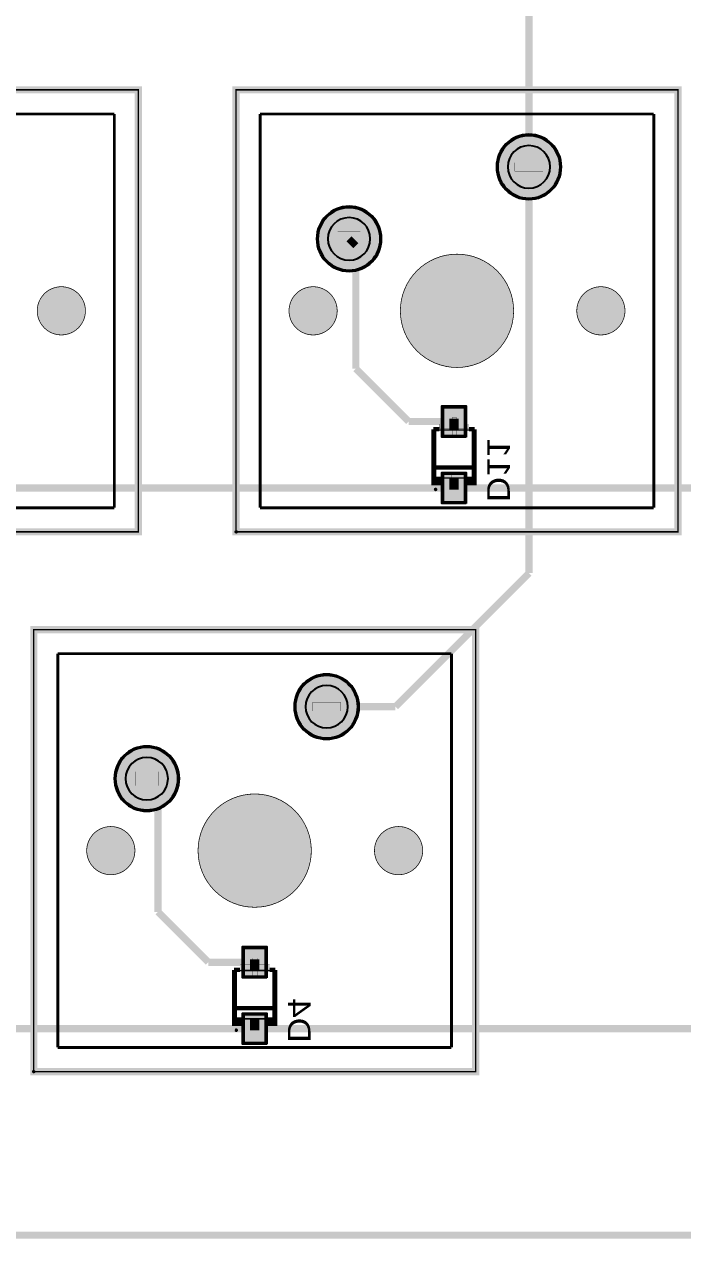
# Model space of a CAD drawing. Header units: millimetres. Extents: x 0 to 146, y -7 to 103.
# Drawn here: x 79.23 to 102.47, y -0.11 to 42.76 of the extents above; entities that cross this region are included whole.
import ezdxf
from ezdxf.enums import TextEntityAlignment as Align

# ---------------------------------------------------------------- set-up
doc = ezdxf.new("R2010")
doc.units = ezdxf.units.MM
doc.header["$MEASUREMENT"] = 0
for name, color, linetype, true_color in [('Board-Outline-Layer', 7, 'Continuous', 0xff00ff), ('Bottom-Layer', 7, 'Continuous', 0x0000ff), ('Bottom-Paste-Mask-Layer', 7, 'Continuous', 0x800000), ('Bottom-Silkscreen-Layer', 7, 'Continuous', 0x66cc33), ('Bottom-Solder-Mask-Layer', 7, 'Continuous', 0xaa00ff), ('Component-Marking-Layer', 7, 'Continuous', 0x66ffcc), ('Component-Shape-Layer', 7, 'Continuous', 0x00cccc), ('Document-Layer', 7, 'Continuous', 0xffffff), ('Hole-Layer', 7, 'Continuous', 0x222222), ('Multi-Layer', 7, 'Continuous', 0xc0c0c0), ('Pin-Floating-Layer', 7, 'Continuous', 0xff99ff), ('Pin-Soldering-Layer', 7, 'Continuous', 0xcc9999), ('Top-Layer', 7, 'Continuous', 0xff0000), ('Top-Paste-Mask-Layer', 7, 'Continuous', 0x808080), ('Top-Silkscreen-Layer', 7, 'Continuous', 0xffcc00), ('Top-Solder-Mask-Layer', 7, 'Continuous', 0x800080)]:
    doc.layers.add(name, color=color, linetype=linetype, true_color=true_color)
doc.styles.get("Standard").update_dxf_attribs({"font": 'arial.ttf'})

msp = doc.modelspace()

# ---------------------------------------------------------------- hatches: boundary and pattern name
at = {"layer": 'Bottom-Layer'}
for points in [[(95.945, 37.725, 1), (98.145, 37.725, 1)], [(89.595, 35.185, 1), (91.795, 35.185, 1)], [(94.774, 28.237), (94.024, 28.237), (94.024, 29.237), (94.774, 29.237)], [(94.774, 25.892), (94.024, 25.892), (94.024, 26.892), (94.774, 26.892)], [(88.802, 18.671, 1), (91.002, 18.671, 1)], [(82.452, 16.131, 1), (84.652, 16.131, 1)], [(87.737, 9.15), (86.987, 9.15), (86.987, 10.15), (87.737, 10.15)], [(87.737, 6.805), (86.987, 6.805), (86.987, 7.805), (87.737, 7.805)]]:
    msp.add_hatch(color=256, dxfattribs=at).paths.add_polyline_path(points)
at = {"layer": 'Bottom-Paste-Mask-Layer'}
for points in [[(95.945, 37.725, 1), (98.145, 37.725, 1)], [(89.595, 35.185, 1), (91.795, 35.185, 1)], [(94.774, 28.237), (94.024, 28.237), (94.024, 29.237), (94.774, 29.237)], [(94.774, 25.892), (94.024, 25.892), (94.024, 26.892), (94.774, 26.892)], [(88.802, 18.671, 1), (91.002, 18.671, 1)], [(82.452, 16.131, 1), (84.652, 16.131, 1)], [(87.737, 9.15), (86.987, 9.15), (86.987, 10.15), (87.737, 10.15)], [(87.737, 6.805), (86.987, 6.805), (86.987, 7.805), (87.737, 7.805)]]:
    msp.add_hatch(color=256, dxfattribs=at).paths.add_polyline_path(points)
at = {"layer": 'Bottom-Silkscreen-Layer'}
for points in [[(93.596, 26.79), (93.949, 26.79), (93.949, 26.485), (93.596, 26.485)], [(93.596, 26.79), (93.949, 26.79), (93.949, 26.485), (93.596, 26.485)], [(95.201, 26.79), (95.201, 26.485), (94.849, 26.485), (94.849, 26.79)], [(95.201, 26.79), (95.201, 26.485), (94.849, 26.485), (94.849, 26.79)], [(86.56, 7.702), (86.912, 7.702), (86.912, 7.398), (86.56, 7.398)], [(86.56, 7.702), (86.912, 7.702), (86.912, 7.398), (86.56, 7.398)], [(88.164, 7.702), (88.164, 7.398), (87.812, 7.398), (87.812, 7.702)], [(88.164, 7.702), (88.164, 7.398), (87.812, 7.398), (87.812, 7.702)]]:
    msp.add_hatch(color=256, dxfattribs=at).paths.add_polyline_path(points)
at = {"layer": 'Bottom-Solder-Mask-Layer'}
for points in [[(95.895, 37.725, 1), (98.195, 37.725, 1)], [(89.545, 35.185, 1), (91.845, 35.185, 1)], [(94.824, 28.187), (93.973, 28.187), (93.973, 29.288), (94.824, 29.288)], [(94.824, 25.841), (93.973, 25.841), (93.973, 26.943), (94.824, 26.943)], [(88.752, 18.671, 1), (91.052, 18.671, 1)], [(82.402, 16.131, 1), (84.702, 16.131, 1)], [(87.788, 9.099), (86.936, 9.099), (86.936, 10.201), (87.788, 10.201)], [(87.788, 6.754), (86.936, 6.754), (86.936, 7.856), (87.788, 7.856)]]:
    msp.add_hatch(color=256, dxfattribs=at).paths.add_polyline_path(points)
at = {"layer": 'Component-Marking-Layer'}
for points in [[(93.689, 26.34, 1), (93.809, 26.34, 1)], [(93.689, 26.34, 1), (93.809, 26.34, 1)], [(86.645, 24.844, 1), (86.765, 24.844, 1)], [(86.645, 24.844, 1), (86.765, 24.844, 1)], [(86.652, 7.252, 1), (86.772, 7.252, 1)], [(86.652, 7.252, 1), (86.772, 7.252, 1)], [(79.502, 5.791, 1), (79.622, 5.791, 1)], [(79.502, 5.791, 1), (79.622, 5.791, 1)]]:
    msp.add_hatch(color=256, dxfattribs=at).paths.add_polyline_path(points)
at = {"layer": 'Document-Layer'}
for points in [[(94.489, 28.88), (94.489, 28.256), (94.333, 28.256), (94.333, 28.88)], [(94.489, 28.88), (94.489, 28.256), (94.333, 28.256), (94.333, 28.88)], [(94.929, 28.648), (94.929, 28.492), (93.889, 28.492), (93.889, 28.648)], [(94.929, 28.648), (94.929, 28.492), (93.889, 28.492), (93.889, 28.648)], [(94.469, 26.34), (94.313, 26.34), (94.313, 26.964), (94.469, 26.964)], [(94.469, 26.34), (94.313, 26.34), (94.313, 26.964), (94.469, 26.964)], [(87.892, 9.56), (87.892, 9.404), (86.852, 9.404), (86.852, 9.56)], [(87.892, 9.56), (87.892, 9.404), (86.852, 9.404), (86.852, 9.56)], [(87.452, 9.792), (87.452, 9.168), (87.296, 9.168), (87.296, 9.792)], [(87.452, 9.792), (87.452, 9.168), (87.296, 9.168), (87.296, 9.792)], [(87.432, 7.252), (87.276, 7.252), (87.276, 7.876), (87.432, 7.876)], [(87.432, 7.252), (87.276, 7.252), (87.276, 7.876), (87.432, 7.876)]]:
    msp.add_hatch(color=256, dxfattribs=at).paths.add_polyline_path(points)
at = {"layer": 'Hole-Layer'}
for points in [[(96.295, 37.725, 1), (97.795, 37.725, 1)], [(89.945, 35.185, 1), (91.445, 35.185, 1)], [(89.152, 18.671, 1), (90.652, 18.671, 1)], [(82.802, 16.131, 1), (84.302, 16.131, 1)]]:
    msp.add_hatch(color=256, dxfattribs=at).paths.add_polyline_path(points)
at = {"layer": 'Multi-Layer'}
for points in [[(95.945, 37.725, 1), (98.145, 37.725, 1)], [(95.945, 37.725, 1), (98.145, 37.725, 1)], [(95.945, 37.725, 1), (98.145, 37.725, 1)], [(89.595, 35.185, 1), (91.795, 35.185, 1)], [(89.595, 35.185, 1), (91.795, 35.185, 1)], [(89.595, 35.185, 1), (91.795, 35.185, 1)], [(92.505, 32.645, 1), (96.505, 32.645, 1)], [(92.505, 32.645, 1), (96.505, 32.645, 1)], [(79.684, 32.645, 1), (81.386, 32.645, 1)], [(79.684, 32.645, 1), (81.386, 32.645, 1)], [(88.574, 32.645, 1), (90.276, 32.645, 1)], [(88.574, 32.645, 1), (90.276, 32.645, 1)], [(98.734, 32.645, 1), (100.436, 32.645, 1)], [(98.734, 32.645, 1), (100.436, 32.645, 1)], [(88.802, 18.671, 1), (91.002, 18.671, 1)], [(88.802, 18.671, 1), (91.002, 18.671, 1)], [(88.802, 18.671, 1), (91.002, 18.671, 1)], [(82.452, 16.131, 1), (84.652, 16.131, 1)], [(82.452, 16.131, 1), (84.652, 16.131, 1)], [(82.452, 16.131, 1), (84.652, 16.131, 1)], [(85.362, 13.591, 1), (89.362, 13.591, 1)], [(85.362, 13.591, 1), (89.362, 13.591, 1)], [(81.431, 13.591, 1), (83.133, 13.591, 1)], [(81.431, 13.591, 1), (83.133, 13.591, 1)], [(91.591, 13.591, 1), (93.293, 13.591, 1)], [(91.591, 13.591, 1), (93.293, 13.591, 1)]]:
    msp.add_hatch(color=256, dxfattribs=at).paths.add_polyline_path(points)
at = {"layer": 'Pin-Floating-Layer'}
for points in [[(94.559, 28.55), (94.559, 28.43), (94.239, 28.43), (94.239, 28.55)], [(94.559, 28.55), (94.559, 28.43), (94.239, 28.43), (94.239, 28.55)], [(94.559, 26.75), (94.559, 26.63), (94.239, 26.63), (94.239, 26.75)], [(94.559, 26.75), (94.559, 26.63), (94.239, 26.63), (94.239, 26.75)], [(87.522, 9.462), (87.522, 9.342), (87.202, 9.342), (87.202, 9.462)], [(87.522, 9.462), (87.522, 9.342), (87.202, 9.342), (87.202, 9.462)], [(87.522, 7.662), (87.522, 7.542), (87.202, 7.542), (87.202, 7.662)], [(87.522, 7.662), (87.522, 7.542), (87.202, 7.542), (87.202, 7.662)]]:
    msp.add_hatch(color=256, dxfattribs=at).paths.add_polyline_path(points)
at = {"layer": 'Pin-Soldering-Layer'}
for points in [[(96.545, 37.875), (97.545, 37.875), (97.545, 37.575), (96.545, 37.575)], [(96.545, 37.875), (97.545, 37.875), (97.545, 37.575), (96.545, 37.575)], [(90.295, 35.435), (91.095, 35.435), (91.095, 34.935), (90.295, 34.935)], [(90.295, 35.435), (91.095, 35.435), (91.095, 34.935), (90.295, 34.935)], [(94.559, 28.84), (94.559, 28.54), (94.239, 28.54), (94.239, 28.84)], [(94.559, 28.84), (94.559, 28.54), (94.239, 28.54), (94.239, 28.84)], [(94.559, 26.64), (94.559, 26.34), (94.239, 26.34), (94.239, 26.64)], [(94.559, 26.64), (94.559, 26.34), (94.239, 26.34), (94.239, 26.64)], [(89.402, 18.821), (90.402, 18.821), (90.402, 18.521), (89.402, 18.521)], [(89.402, 18.821), (90.402, 18.821), (90.402, 18.521), (89.402, 18.521)], [(83.152, 16.381), (83.952, 16.381), (83.952, 15.881), (83.152, 15.881)], [(83.152, 16.381), (83.952, 16.381), (83.952, 15.881), (83.152, 15.881)], [(87.522, 9.752), (87.522, 9.452), (87.202, 9.452), (87.202, 9.752)], [(87.522, 9.752), (87.522, 9.452), (87.202, 9.452), (87.202, 9.752)], [(87.522, 7.552), (87.522, 7.252), (87.202, 7.252), (87.202, 7.552)], [(87.522, 7.552), (87.522, 7.252), (87.202, 7.252), (87.202, 7.552)]]:
    msp.add_hatch(color=256, dxfattribs=at).paths.add_polyline_path(points)
at = {"layer": 'Top-Layer'}
for points in [[(95.945, 37.725, 1), (98.145, 37.725, 1)], [(89.595, 35.185, 1), (91.795, 35.185, 1)], [(88.802, 18.671, 1), (91.002, 18.671, 1)], [(82.452, 16.131, 1), (84.652, 16.131, 1)]]:
    msp.add_hatch(color=256, dxfattribs=at).paths.add_polyline_path(points)
at = {"layer": 'Top-Paste-Mask-Layer'}
for points in [[(95.945, 37.725, 1), (98.145, 37.725, 1)], [(89.595, 35.185, 1), (91.795, 35.185, 1)], [(88.802, 18.671, 1), (91.002, 18.671, 1)], [(82.452, 16.131, 1), (84.652, 16.131, 1)]]:
    msp.add_hatch(color=256, dxfattribs=at).paths.add_polyline_path(points)
at = {"layer": 'Top-Solder-Mask-Layer'}
for points in [[(95.895, 37.725, 1), (98.195, 37.725, 1)], [(89.545, 35.185, 1), (91.845, 35.185, 1)], [(88.752, 18.671, 1), (91.052, 18.671, 1)], [(82.402, 16.131, 1), (84.702, 16.131, 1)]]:
    msp.add_hatch(color=256, dxfattribs=at).paths.add_polyline_path(points)

# ---------------------------------------------------------------- linework, layer by layer
at = {"layer": 'Board-Outline-Layer', "const_width": 0.254}
msp.add_lwpolyline([(-0.032, 3.019), (-0.032, 100.367, -0.414), (2.968, 103.367), (143.181, 103.367), (143.181, 103.367, -0.414), (146.181, 100.367), (146.181, 100.367), (146.181, 3.019), (146.181, 3.019, -0.414), (143.181, 0.019), (143.181, 0.019), (2.968, 0.019, -0.414)], format="xyb", close=True, dxfattribs=at)
at = {"layer": 'Bottom-Layer'}
for points in [[(95.945, 37.725, 1), (98.145, 37.725), (98.145, 37.725, 1), (95.945, 37.725)], [(89.595, 35.185, 1), (91.795, 35.185), (91.795, 35.185, 1), (89.595, 35.185)], [(88.802, 18.671, 1), (91.002, 18.671), (91.002, 18.671, 1), (88.802, 18.671)], [(82.452, 16.131, 1), (84.652, 16.131), (84.652, 16.131, 1), (82.452, 16.131)]]:
    msp.add_lwpolyline(points, format="xyb", dxfattribs=at)
at = {"layer": 'Bottom-Layer', "const_width": 0.254}
for points in [[(90.695, 35.185), (90.932, 34.948)], [(90.932, 34.948), (90.932, 30.607)], [(90.932, 30.607), (92.802, 28.737)], [(92.802, 28.737), (94.399, 28.737)], [(75.304, 26.392), (94.399, 26.392)], [(94.399, 26.392), (113.493, 26.392)], [(83.552, 16.131), (83.947, 15.736)], [(83.947, 15.736), (83.947, 11.43)], [(83.947, 11.43), (85.727, 9.65)], [(85.727, 9.65), (87.362, 9.65)], [(63.549, 7.305), (87.362, 7.305)], [(87.362, 7.305), (107.712, 7.305)]]:
    msp.add_lwpolyline(points, dxfattribs=at)
at = {"layer": 'Bottom-Layer'}
for points in [[(94.774, 28.237), (94.024, 28.237), (94.024, 29.237), (94.774, 29.237)], [(94.774, 25.892), (94.024, 25.892), (94.024, 26.892), (94.774, 26.892)], [(87.737, 9.15), (86.987, 9.15), (86.987, 10.15), (87.737, 10.15)], [(87.737, 6.805), (86.987, 6.805), (86.987, 7.805), (87.737, 7.805)]]:
    msp.add_lwpolyline(points, close=True, dxfattribs=at)
at = {"layer": 'Bottom-Paste-Mask-Layer'}
for points in [[(95.945, 37.725, 1), (98.145, 37.725), (98.145, 37.725, 1), (95.945, 37.725)], [(89.595, 35.185, 1), (91.795, 35.185), (91.795, 35.185, 1), (89.595, 35.185)], [(88.802, 18.671, 1), (91.002, 18.671), (91.002, 18.671, 1), (88.802, 18.671)], [(82.452, 16.131, 1), (84.652, 16.131), (84.652, 16.131, 1), (82.452, 16.131)]]:
    msp.add_lwpolyline(points, format="xyb", dxfattribs=at)
for points in [[(94.774, 28.237), (94.024, 28.237), (94.024, 29.237), (94.774, 29.237)], [(94.774, 25.892), (94.024, 25.892), (94.024, 26.892), (94.774, 26.892)], [(87.737, 9.15), (86.987, 9.15), (86.987, 10.15), (87.737, 10.15)], [(87.737, 6.805), (86.987, 6.805), (86.987, 7.805), (87.737, 7.805)]]:
    msp.add_lwpolyline(points, close=True, dxfattribs=at)
at = {"layer": 'Bottom-Silkscreen-Layer', "const_width": 0.152}
for points in [[(93.672, 28.466), (93.879, 28.466)], [(93.672, 26.714), (93.672, 28.466)], [(93.672, 28.466), (93.879, 28.466)], [(93.672, 26.714), (93.672, 28.466)], [(95.125, 28.466), (94.929, 28.466)], [(95.125, 28.466), (94.929, 28.466)], [(95.125, 26.714), (95.125, 28.466)], [(95.125, 26.714), (95.125, 28.466)], [(95.125, 27.118), (93.672, 27.118)], [(95.125, 27.118), (93.672, 27.118)], [(86.636, 9.379), (86.842, 9.379)], [(86.636, 7.626), (86.636, 9.379)], [(86.636, 9.379), (86.842, 9.379)], [(86.636, 7.626), (86.636, 9.379)], [(88.088, 9.379), (87.892, 9.379)], [(88.088, 9.379), (87.892, 9.379)], [(88.088, 7.626), (88.088, 9.379)], [(88.088, 7.626), (88.088, 9.379)], [(88.088, 8.031), (86.636, 8.031)], [(88.088, 8.031), (86.636, 8.031)]]:
    msp.add_lwpolyline(points, dxfattribs=at)
at = {"layer": 'Bottom-Silkscreen-Layer', "const_width": 0.00508}
for points in [[(93.596, 26.79), (93.949, 26.79), (93.949, 26.485), (93.596, 26.485)], [(93.596, 26.79), (93.949, 26.79), (93.949, 26.485), (93.596, 26.485)], [(95.201, 26.79), (95.201, 26.485), (94.849, 26.485), (94.849, 26.79)], [(95.201, 26.79), (95.201, 26.485), (94.849, 26.485), (94.849, 26.79)], [(86.56, 7.702), (86.912, 7.702), (86.912, 7.398), (86.56, 7.398)], [(86.56, 7.702), (86.912, 7.702), (86.912, 7.398), (86.56, 7.398)], [(88.164, 7.702), (88.164, 7.398), (87.812, 7.398), (87.812, 7.702)], [(88.164, 7.702), (88.164, 7.398), (87.812, 7.398), (87.812, 7.702)]]:
    msp.add_lwpolyline(points, close=True, dxfattribs=at)
at = {"layer": 'Bottom-Solder-Mask-Layer'}
for points in [[(95.895, 37.725, 1), (98.195, 37.725, 1)], [(89.545, 35.185, 1), (91.845, 35.185, 1)], [(88.752, 18.671, 1), (91.052, 18.671, 1)], [(82.402, 16.131, 1), (84.702, 16.131, 1)]]:
    msp.add_lwpolyline(points, format="xyb", close=True, dxfattribs=at)
for points in [[(94.824, 28.187), (93.973, 28.187), (93.973, 29.288), (94.824, 29.288)], [(94.824, 25.841), (93.973, 25.841), (93.973, 26.943), (94.824, 26.943)], [(87.788, 9.099), (86.936, 9.099), (86.936, 10.201), (87.788, 10.201)], [(87.788, 6.754), (86.936, 6.754), (86.936, 7.856), (87.788, 7.856)]]:
    msp.add_lwpolyline(points, close=True, dxfattribs=at)
at = {"layer": 'Component-Marking-Layer', "const_width": 0.00508}
for points in [[(93.689, 26.34, 1), (93.809, 26.34, 1)], [(93.689, 26.34, 1), (93.809, 26.34, 1)], [(86.645, 24.844, 1), (86.765, 24.844, 1)], [(86.645, 24.844, 1), (86.765, 24.844, 1)], [(86.652, 7.252, 1), (86.772, 7.252, 1)], [(86.652, 7.252, 1), (86.772, 7.252, 1)], [(79.502, 5.791, 1), (79.622, 5.791, 1)], [(79.502, 5.791, 1), (79.622, 5.791, 1)]]:
    msp.add_lwpolyline(points, format="xyb", close=True, dxfattribs=at)
at = {"layer": 'Component-Shape-Layer', "const_width": 0.0508}
for points in [[(67.655, 24.845), (67.655, 40.445), (83.255, 40.445), (83.255, 24.845)], [(67.655, 24.845), (67.655, 40.445), (83.255, 40.445), (83.255, 24.845)], [(86.705, 24.845), (86.705, 40.445), (102.305, 40.445), (102.305, 24.845)], [(86.705, 24.845), (86.705, 40.445), (102.305, 40.445), (102.305, 24.845)], [(95.049, 28.44), (95.049, 26.74), (93.749, 26.74), (93.749, 28.44)], [(95.049, 28.44), (95.049, 26.74), (93.749, 26.74), (93.749, 28.44)], [(79.562, 5.791), (79.562, 21.391), (95.162, 21.391), (95.162, 5.791)], [(79.562, 5.791), (79.562, 21.391), (95.162, 21.391), (95.162, 5.791)], [(88.012, 9.352), (88.012, 7.652), (86.712, 7.652), (86.712, 9.352)], [(88.012, 9.352), (88.012, 7.652), (86.712, 7.652), (86.712, 9.352)]]:
    msp.add_lwpolyline(points, close=True, dxfattribs=at)
at = {"layer": 'Document-Layer', "const_width": 0.1}
for points in [[(68.505, 39.595), (82.405, 39.595)], [(82.405, 39.595), (82.405, 25.693)], [(87.555, 39.595), (101.455, 39.595)], [(87.555, 25.693), (87.555, 39.595)], [(101.455, 39.595), (101.455, 25.693)], [(82.405, 25.693), (68.505, 25.693)], [(101.455, 25.693), (87.555, 25.693)], [(80.411, 20.545), (94.31, 20.545)], [(80.411, 6.643), (80.411, 20.545)], [(94.31, 20.545), (94.31, 6.643)], [(94.31, 6.643), (80.411, 6.643)]]:
    msp.add_lwpolyline(points, dxfattribs=at)
at = {"layer": 'Document-Layer', "const_width": 1.9}
for points in [[(93.555, 32.645, 1), (95.455, 32.645, 1)], [(93.555, 32.645, 1), (95.455, 32.645, 1)], [(86.412, 13.591, 1), (88.312, 13.591, 1)], [(86.412, 13.591, 1), (88.312, 13.591, 1)]]:
    msp.add_lwpolyline(points, format="xyb", close=True, dxfattribs=at)
at = {"layer": 'Document-Layer', "const_width": 0.8}
for points in [[(80.135, 32.645, 1), (80.935, 32.645), (80.935, 32.645, 1), (80.135, 32.645)], [(80.135, 32.645, 1), (80.935, 32.645), (80.935, 32.645, 1), (80.135, 32.645)], [(89.025, 32.645, 1), (89.825, 32.645), (89.825, 32.645, 1), (89.025, 32.645)], [(89.025, 32.645, 1), (89.825, 32.645), (89.825, 32.645, 1), (89.025, 32.645)], [(99.185, 32.645, 1), (99.985, 32.645), (99.985, 32.645, 1), (99.185, 32.645)], [(99.185, 32.645, 1), (99.985, 32.645), (99.985, 32.645, 1), (99.185, 32.645)], [(81.882, 13.591, 1), (82.682, 13.591), (82.682, 13.591, 1), (81.882, 13.591)], [(81.882, 13.591, 1), (82.682, 13.591), (82.682, 13.591, 1), (81.882, 13.591)], [(92.042, 13.591, 1), (92.842, 13.591), (92.842, 13.591, 1), (92.042, 13.591)], [(92.042, 13.591, 1), (92.842, 13.591), (92.842, 13.591, 1), (92.042, 13.591)]]:
    msp.add_lwpolyline(points, format="xyb", dxfattribs=at)
at = {"layer": 'Document-Layer', "const_width": 0.00508}
for points in [[(94.489, 28.88), (94.489, 28.256), (94.333, 28.256), (94.333, 28.88)], [(94.489, 28.88), (94.489, 28.256), (94.333, 28.256), (94.333, 28.88)], [(94.929, 28.648), (94.929, 28.492), (93.889, 28.492), (93.889, 28.648)], [(94.929, 28.648), (94.929, 28.492), (93.889, 28.492), (93.889, 28.648)], [(94.469, 26.34), (94.313, 26.34), (94.313, 26.964), (94.469, 26.964)], [(94.469, 26.34), (94.313, 26.34), (94.313, 26.964), (94.469, 26.964)], [(87.892, 9.56), (87.892, 9.404), (86.852, 9.404), (86.852, 9.56)], [(87.892, 9.56), (87.892, 9.404), (86.852, 9.404), (86.852, 9.56)], [(87.452, 9.792), (87.452, 9.168), (87.296, 9.168), (87.296, 9.792)], [(87.452, 9.792), (87.452, 9.168), (87.296, 9.168), (87.296, 9.792)], [(87.432, 7.252), (87.276, 7.252), (87.276, 7.876), (87.432, 7.876)], [(87.432, 7.252), (87.276, 7.252), (87.276, 7.876), (87.432, 7.876)]]:
    msp.add_lwpolyline(points, close=True, dxfattribs=at)
at = {"layer": 'Hole-Layer'}
for points in [[(96.295, 37.725, 1), (97.795, 37.725, 1)], [(89.945, 35.185, 1), (91.445, 35.185, 1)], [(89.152, 18.671, 1), (90.652, 18.671, 1)], [(82.802, 16.131, 1), (84.302, 16.131, 1)]]:
    msp.add_lwpolyline(points, format="xyb", close=True, dxfattribs=at)
at = {"layer": 'Multi-Layer'}
for points in [[(95.945, 37.725, 1), (98.145, 37.725), (98.145, 37.725, 1), (95.945, 37.725)], [(95.945, 37.725, 1), (98.145, 37.725), (98.145, 37.725, 1), (95.945, 37.725)], [(95.945, 37.725, 1), (98.145, 37.725), (98.145, 37.725, 1), (95.945, 37.725)], [(89.595, 35.185, 1), (91.795, 35.185), (91.795, 35.185, 1), (89.595, 35.185)], [(89.595, 35.185, 1), (91.795, 35.185), (91.795, 35.185, 1), (89.595, 35.185)], [(89.595, 35.185, 1), (91.795, 35.185), (91.795, 35.185, 1), (89.595, 35.185)], [(88.802, 18.671, 1), (91.002, 18.671), (91.002, 18.671, 1), (88.802, 18.671)], [(88.802, 18.671, 1), (91.002, 18.671), (91.002, 18.671, 1), (88.802, 18.671)], [(88.802, 18.671, 1), (91.002, 18.671), (91.002, 18.671, 1), (88.802, 18.671)], [(82.452, 16.131, 1), (84.652, 16.131), (84.652, 16.131, 1), (82.452, 16.131)], [(82.452, 16.131, 1), (84.652, 16.131), (84.652, 16.131, 1), (82.452, 16.131)], [(82.452, 16.131, 1), (84.652, 16.131), (84.652, 16.131, 1), (82.452, 16.131)]]:
    msp.add_lwpolyline(points, format="xyb", dxfattribs=at)
at = {"layer": 'Multi-Layer', "const_width": 0.0254}
for points in [[(92.505, 32.645, 1), (96.505, 32.645, 1)], [(92.505, 32.645, 1), (96.505, 32.645, 1)], [(79.684, 32.645, 1), (81.386, 32.645, 1)], [(79.684, 32.645, 1), (81.386, 32.645, 1)], [(88.574, 32.645, 1), (90.276, 32.645, 1)], [(88.574, 32.645, 1), (90.276, 32.645, 1)], [(98.734, 32.645, 1), (100.436, 32.645, 1)], [(98.734, 32.645, 1), (100.436, 32.645, 1)], [(85.362, 13.591, 1), (89.362, 13.591, 1)], [(85.362, 13.591, 1), (89.362, 13.591, 1)], [(81.431, 13.591, 1), (83.133, 13.591, 1)], [(81.431, 13.591, 1), (83.133, 13.591, 1)], [(91.591, 13.591, 1), (93.293, 13.591, 1)], [(91.591, 13.591, 1), (93.293, 13.591, 1)]]:
    msp.add_lwpolyline(points, format="xyb", close=True, dxfattribs=at)
at = {"layer": 'Pin-Floating-Layer', "const_width": 0.00508}
for points in [[(94.559, 28.55), (94.559, 28.43), (94.239, 28.43), (94.239, 28.55)], [(94.559, 28.55), (94.559, 28.43), (94.239, 28.43), (94.239, 28.55)], [(94.559, 26.75), (94.559, 26.63), (94.239, 26.63), (94.239, 26.75)], [(94.559, 26.75), (94.559, 26.63), (94.239, 26.63), (94.239, 26.75)], [(87.522, 9.462), (87.522, 9.342), (87.202, 9.342), (87.202, 9.462)], [(87.522, 9.462), (87.522, 9.342), (87.202, 9.342), (87.202, 9.462)], [(87.522, 7.662), (87.522, 7.542), (87.202, 7.542), (87.202, 7.662)], [(87.522, 7.662), (87.522, 7.542), (87.202, 7.542), (87.202, 7.662)]]:
    msp.add_lwpolyline(points, close=True, dxfattribs=at)
at = {"layer": 'Pin-Soldering-Layer', "const_width": 0.00508}
for points in [[(96.545, 37.875), (97.545, 37.875), (97.545, 37.575), (96.545, 37.575)], [(96.545, 37.875), (97.545, 37.875), (97.545, 37.575), (96.545, 37.575)], [(90.295, 35.435), (91.095, 35.435), (91.095, 34.935), (90.295, 34.935)], [(90.295, 35.435), (91.095, 35.435), (91.095, 34.935), (90.295, 34.935)], [(94.559, 28.84), (94.559, 28.54), (94.239, 28.54), (94.239, 28.84)], [(94.559, 28.84), (94.559, 28.54), (94.239, 28.54), (94.239, 28.84)], [(94.559, 26.64), (94.559, 26.34), (94.239, 26.34), (94.239, 26.64)], [(94.559, 26.64), (94.559, 26.34), (94.239, 26.34), (94.239, 26.64)], [(89.402, 18.821), (90.402, 18.821), (90.402, 18.521), (89.402, 18.521)], [(89.402, 18.821), (90.402, 18.821), (90.402, 18.521), (89.402, 18.521)], [(83.152, 16.381), (83.952, 16.381), (83.952, 15.881), (83.152, 15.881)], [(83.152, 16.381), (83.952, 16.381), (83.952, 15.881), (83.152, 15.881)], [(87.522, 9.752), (87.522, 9.452), (87.202, 9.452), (87.202, 9.752)], [(87.522, 9.752), (87.522, 9.452), (87.202, 9.452), (87.202, 9.752)], [(87.522, 7.552), (87.522, 7.252), (87.202, 7.252), (87.202, 7.552)], [(87.522, 7.552), (87.522, 7.252), (87.202, 7.252), (87.202, 7.552)]]:
    msp.add_lwpolyline(points, close=True, dxfattribs=at)
at = {"layer": 'Top-Layer', "const_width": 0.254}
for points in [[(97.045, 47.25), (97.045, 37.725)], [(97.045, 37.725), (97.045, 23.385)], [(97.045, 23.385), (92.331, 18.671)], [(92.331, 18.671), (89.902, 18.671)]]:
    msp.add_lwpolyline(points, dxfattribs=at)
at = {"layer": 'Top-Layer'}
for points in [[(95.945, 37.725, 1), (98.145, 37.725), (98.145, 37.725, 1), (95.945, 37.725)], [(89.595, 35.185, 1), (91.795, 35.185), (91.795, 35.185, 1), (89.595, 35.185)], [(88.802, 18.671, 1), (91.002, 18.671), (91.002, 18.671, 1), (88.802, 18.671)], [(82.452, 16.131, 1), (84.652, 16.131), (84.652, 16.131, 1), (82.452, 16.131)]]:
    msp.add_lwpolyline(points, format="xyb", dxfattribs=at)
at = {"layer": 'Top-Paste-Mask-Layer'}
for points in [[(95.945, 37.725, 1), (98.145, 37.725), (98.145, 37.725, 1), (95.945, 37.725)], [(89.595, 35.185, 1), (91.795, 35.185), (91.795, 35.185, 1), (89.595, 35.185)], [(88.802, 18.671, 1), (91.002, 18.671), (91.002, 18.671, 1), (88.802, 18.671)], [(82.452, 16.131, 1), (84.652, 16.131), (84.652, 16.131, 1), (82.452, 16.131)]]:
    msp.add_lwpolyline(points, format="xyb", dxfattribs=at)
at = {"layer": 'Top-Silkscreen-Layer', "const_width": 0.254}
for points in [[(67.655, 40.445), (83.255, 40.445), (83.255, 24.845), (67.655, 24.845)], [(67.655, 40.445), (83.255, 40.445), (83.255, 24.845), (67.655, 24.845)], [(86.705, 40.445), (102.305, 40.445), (102.305, 24.845), (86.705, 24.845)], [(86.705, 40.445), (102.305, 40.445), (102.305, 24.845), (86.705, 24.845)], [(79.562, 21.391), (95.162, 21.391), (95.162, 5.791), (79.562, 5.791)], [(79.562, 21.391), (95.162, 21.391), (95.162, 5.791), (79.562, 5.791)]]:
    msp.add_lwpolyline(points, close=True, dxfattribs=at)
at = {"layer": 'Top-Solder-Mask-Layer'}
for points in [[(95.895, 37.725, 1), (98.195, 37.725, 1)], [(89.545, 35.185, 1), (91.845, 35.185, 1)], [(88.752, 18.671, 1), (91.052, 18.671, 1)], [(82.402, 16.131, 1), (84.702, 16.131, 1)]]:
    msp.add_lwpolyline(points, format="xyb", close=True, dxfattribs=at)

# ---------------------------------------------------------------- texts
at = {"layer": 'Bottom-Silkscreen-Layer', "text_generation_flag": 2, "width": 1.1}
for s, p in [('D11', (95.331, 25.892)), ('D4', (88.294, 6.805))]:
    msp.add_text(s, height=0.8001, rotation=-90, dxfattribs=at).set_placement(p, align=Align.BOTTOM_LEFT)

doc.saveas('drawing.dxf')
